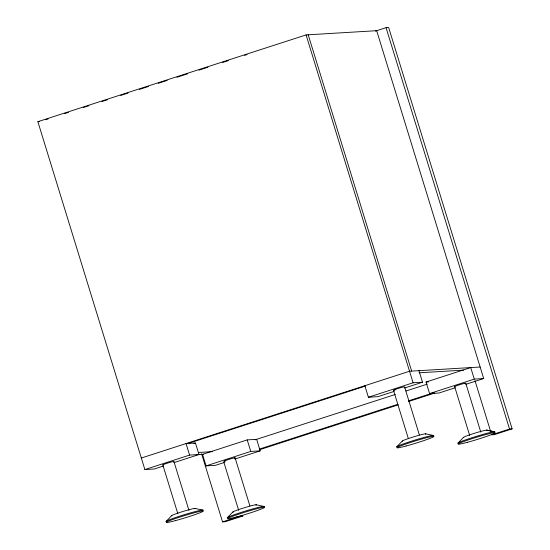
<?xml version="1.0" encoding="UTF-8"?>
<svg xmlns="http://www.w3.org/2000/svg" width="550" height="550" viewBox="0 0 550 550"><rect width="100%" height="100%" fill="white"/><g stroke="black" fill="none" stroke-linecap="round" stroke-linejoin="round"><path stroke-width="0.82" d="M166.066 521.482L171.579 515.721M232.76 512.064L227.246 517.825A19.339 1.148 -17.1 0 1 248.229 510.207A19.339 1.148 -17.1 0 1 263.574 507.011M396.729 446.854L402.243 441.093M457.909 443.197L463.423 437.436M163.24 466.098L154.296 468.992L144.884 469.556L37.874 121.694L306.082 34.918L376.674 30.69L483.691 378.551L465.809 384.333M45.698 119.721L48.139 118.931M64.446 113.657L68.523 112.338M83.194 107.587L88.901 105.744M101.949 101.523L107.656 99.674M120.698 95.459L128.033 93.081M139.446 89.389L148.417 86.487M158.201 83.325L167.166 80.424M176.949 77.254L187.543 73.831M198.962 70.139L207.928 67.237M222.599 62.487L228.305 60.638M244.613 55.364L247.06 54.574M375.492 31.075L386.059 27.658L388.651 27.5L512.126 428.876L494.251 434.658L491.659 434.816L509.541 429.034L512.126 428.876M141.336 458.019L409.551 371.243L480.143 367.015M187.406 443.678L365.276 386.127M193.827 443.52L195.449 442.998L199.004 454.527L173.807 462.681M144.884 469.556L189.592 455.091L199.004 454.527M364.849 385.708L368.397 397.237L413.098 382.779L422.51 382.216L418.962 370.679M394.061 391.421L377.809 396.674L368.397 397.237M404.628 387.998L422.51 382.216M234.981 459.016L260.178 450.862L256.63 439.333L247.218 439.897L202.517 454.355L206.064 465.891L215.476 465.328L224.421 462.433M455.242 387.757L438.989 393.016L429.578 393.58L426.03 382.044L470.731 367.579L474.279 379.115L483.691 378.551M255.062 439.842L395.395 394.433M406.003 391.002L427.219 384.141M206.064 465.891L250.766 451.426L260.178 450.862M429.578 393.58L474.279 379.115M259.291 449.123L397.953 404.257M408.561 400.826L433.029 392.913M259.435 449.763L398.097 404.896M408.698 401.466L434.803 393.023M222.551 521.881L240.433 516.099L243.024 515.941L225.143 521.73L222.551 521.881L201.596 453.757M37.874 121.694L39.284 121.612M419.031 372.797L463.533 370.136M426.03 382.044L428.594 381.893M195.449 442.998L186.038 443.554L189.592 455.091M198.577 452.471L212.272 451.653M196.522 454.719L203.369 454.307M486.585 430.086L494.278 431.75L494.553 432.637M425.404 433.751L433.709 435.538M233.262 512.16L233.152 512.139A12.375 0.736 -17.1 0 1 244.64 507.657A12.375 0.736 -17.1 0 1 256.004 505.141M487.087 430.189L494.89 431.874A19.339 1.148 -17.1 0 0 474.066 437.058A19.339 1.148 -17.1 0 0 458.514 443.321M256.032 504.735L264.227 506.502M194.851 508.399L203.046 510.166M386.059 27.658L509.541 429.034M474.994 380.641L490.648 431.53M465.754 383.199L480.796 432.107M454.664 386.616L469.707 435.518M433.098 435.414L433.373 436.301M308.199 34.794L411.668 371.119M306.082 34.918L413.098 382.779M419.368 434.954L404.573 386.863A5.802 0.344 -17.1 0 0 398.922 388.245L397.492 388.699A5.802 0.344 -17.1 0 0 395.182 390.005M393.484 390.28L408.279 438.364M247.218 439.897L250.766 451.426M235.091 457.827L249.886 505.918M223.768 461.924L238.666 510.352M173.917 461.491L188.959 510.393M162.821 464.908L177.863 513.81M234.403 458.219A5.802 0.344 -17.1 0 0 229.439 459.209L228.002 459.663A5.802 0.344 -17.1 0 0 225.699 460.976M465.066 383.591A5.802 0.344 -17.1 0 0 460.103 384.581L458.666 385.034A5.802 0.344 -17.1 0 0 454.877 386.643M463.808 437.511A12.375 0.736 -17.1 0 1 475.303 433.029A12.375 0.736 -17.1 0 1 486.668 430.513M163.618 464.839A5.802 0.344 -17.1 0 1 166.829 463.327L168.259 462.873A5.802 0.344 -17.1 0 1 173.752 461.636M166.678 521.606A19.339 1.148 -17.1 0 1 184.642 514.601A19.339 1.148 -17.1 0 1 202.393 510.675M171.971 515.804A12.375 0.736 -17.1 0 1 183.466 511.314A12.375 0.736 -17.1 0 1 194.824 508.805M397.341 446.985A19.339 1.148 -17.1 0 1 415.305 439.973A19.339 1.148 -17.1 0 1 433.056 436.047M402.634 441.176A12.375 0.736 -17.1 0 1 414.129 436.693A12.375 0.736 -17.1 0 1 425.487 434.177M236.692 516.945A19.339 1.148 -17.1 0 0 264.502 507.389A19.339 1.148 -17.1 0 0 236.837 514.821A19.339 1.148 -17.1 0 0 236.692 516.945M467.356 442.317A19.339 1.148 -17.1 0 0 495.158 432.761A19.339 1.148 -17.1 0 0 467.5 440.192A19.339 1.148 -17.1 0 0 467.356 442.317M175.519 520.609A19.339 1.148 -17.1 0 0 203.321 511.053A19.339 1.148 -17.1 0 0 175.656 518.485A19.339 1.148 -17.1 0 0 175.519 520.609M406.175 445.981A19.339 1.148 -17.1 0 0 433.984 436.425A19.339 1.148 -17.1 0 0 406.319 443.857A19.339 1.148 -17.1 0 0 406.175 445.981"/></g></svg>
